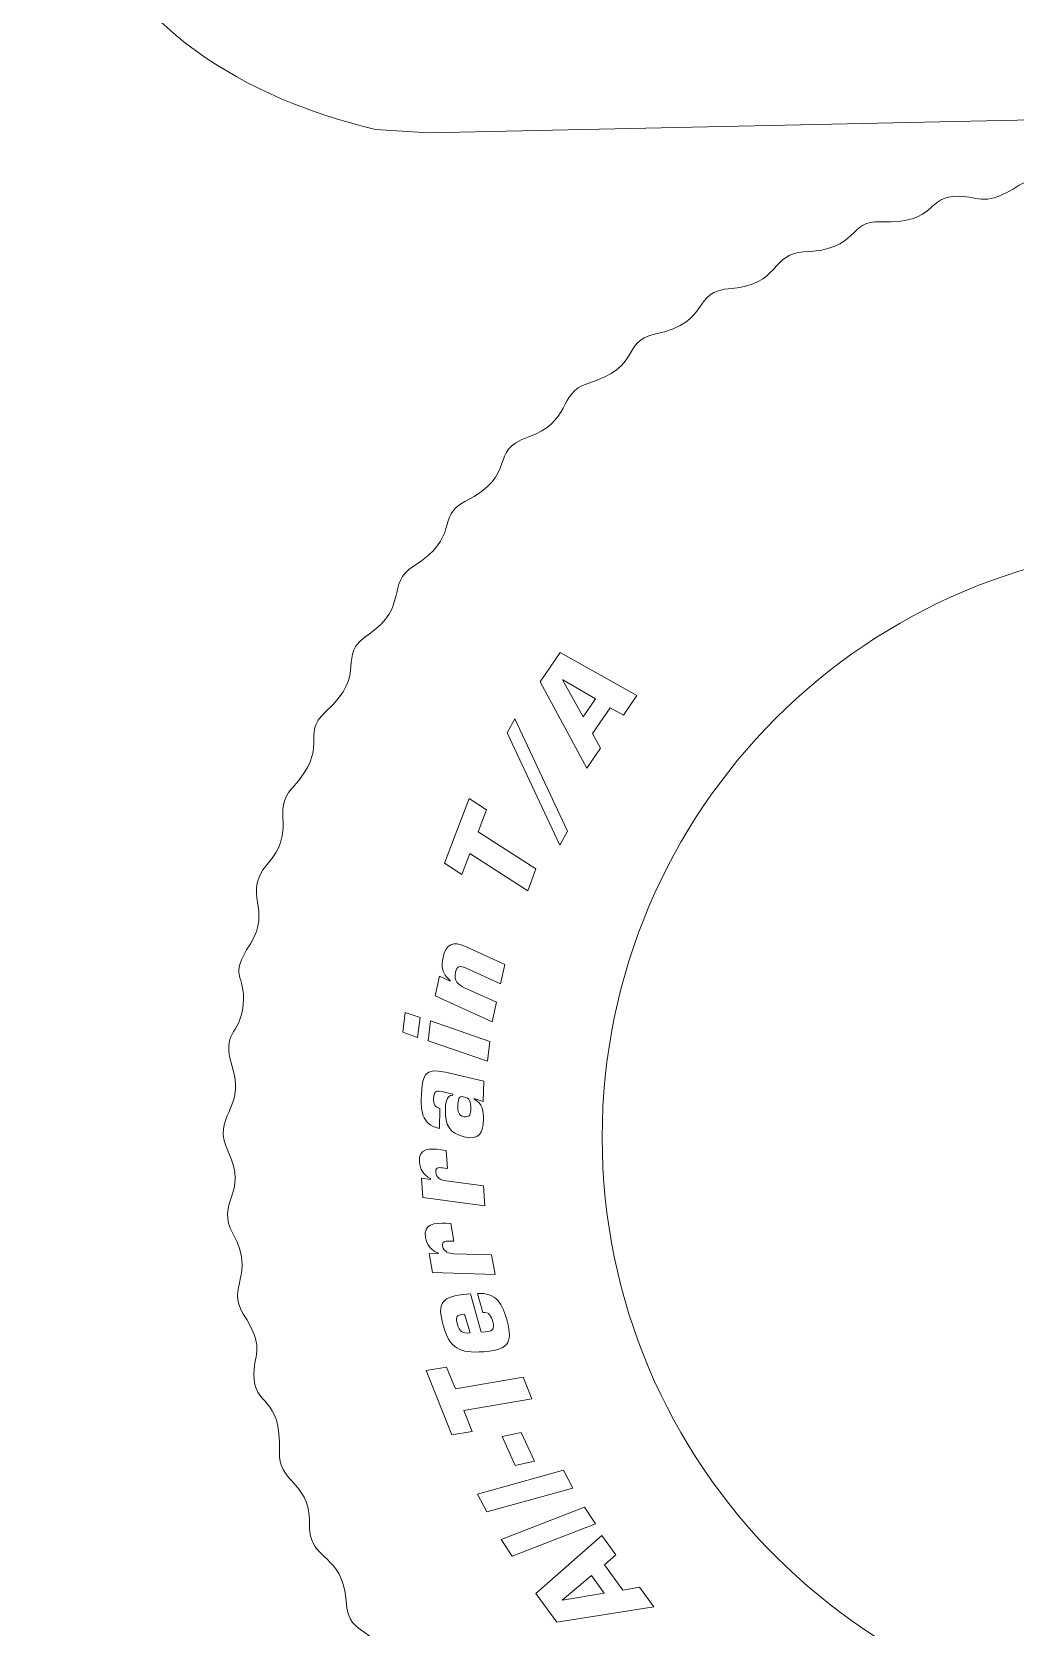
# Model space of a CAD drawing. Header units: centimetres. Extents: x -37.7 to 20.3, y -13.5 to 74.5.
# Drawn here: x -8.576 to -5.537, y 15.924 to 20.857 of the extents above; entities that cross this region are included whole.
import ezdxf

# ---------------------------------------------------------------- set-up
doc = ezdxf.new("R2010")
doc.units = ezdxf.units.CM
doc.header["$MEASUREMENT"] = 0
doc.layers.add('Camada 1', color=7, linetype='Continuous')

msp = doc.modelspace()

# ---------------------------------------------------------------- linework, layer by layer
at = {"layer": 'Camada 1', "color": 175, "lineweight": 20}
msp.add_open_spline([(-8.66006, -13.0371), (-8.66006, -13.3121), (-8.43505, -13.5371), (-8.16006, -13.5371), (-8.16006, -13.5371), (-8.16006, -13.5371), (19.83995, -13.5371), (19.83995, -13.5371), (19.83995, -13.5371), (20.11494, -13.5371), (20.33994, -13.3121), (20.33994, -13.0371), (20.33994, -13.0371), (20.33994, -13.0371), (20.33994, 29.96291), (20.33994, 29.96291), (20.33994, 29.96291), (20.33994, 30.23792), (20.11494, 30.46292), (19.83995, 30.46292), (19.83995, 30.46292), (19.83995, 30.46292), (-8.16006, 30.46292), (-8.16006, 30.46292), (-8.16006, 30.46292), (-8.43505, 30.46292), (-8.66006, 30.23792), (-8.66006, 29.96291)], degree=3, knots=[0, 0, 0, 0, 0.125, 0.125, 0.125, 0.125, 0.25, 0.25, 0.25, 0.25, 0.375, 0.375, 0.375, 0.375, 0.5, 0.5, 0.5, 0.5, 0.625, 0.625, 0.625, 0.625, 0.75, 0.75, 0.75, 0.75, 1, 1, 1, 1], dxfattribs=at)
at = {"layer": 'Camada 1', "lineweight": 9}
for points, knots in [([(-0.07, 20.70151), (-0.07, 20.70151), (0.02165, 19.32387), (0.02165, 19.32387), (0.02165, 19.32387), (0.02165, 19.32387), (0.21786, 18.9697), (0.21786, 18.9697), (0.21786, 18.9697), (0.21786, 18.9697), (0.4392, 19.09231), (0.4392, 19.09231), (0.4392, 19.09231), (0.4392, 19.09231), (0.24299, 19.44648), (0.24299, 19.44648), (0.24299, 19.44648), (0.24299, 19.44648), (0.46433, 19.56909), (0.46433, 19.56909), (0.46433, 19.56909), (0.46433, 19.56909), (0.44019, 20.71249), (0.44019, 20.71249), (0.44019, 20.71249), (0.44019, 20.71249), (0.67547, 20.71755), (0.67547, 20.71755), (0.67547, 20.71755), (0.67547, 20.71755), (0.67022, 20.96401), (0.67022, 20.96401), (0.67022, 20.96401), (0.67022, 20.96401), (0.94603, 20.97081), (0.94603, 20.97081), (0.94603, 20.97081), (0.94603, 20.97081), (0.85488, 24.71214), (0.85488, 24.71214), (0.85488, 24.71214), (0.85488, 24.71214), (0.57693, 24.7053), (0.57693, 24.7053), (0.57693, 24.7053), (0.57693, 24.7053), (0.57044, 24.96904), (0.57044, 24.96904), (0.57044, 24.96904), (2.89003, 24.99974), (5.37816, 25.00538), (7.67621, 25.0636), (7.67621, 25.0636), (7.67621, 25.0636), (7.68269, 24.79796), (7.68269, 24.79796), (7.68269, 24.79796), (7.68269, 24.79796), (7.93566, 24.80414), (7.93566, 24.80414), (7.93566, 24.80414), (7.93566, 24.80414), (7.94556, 24.39937), (7.94556, 24.39937), (7.94556, 24.39937), (7.94556, 24.39937), (7.6926, 24.39317), (7.6926, 24.39317), (7.6926, 24.39317), (7.6926, 24.39317), (7.76969, 21.25148), (7.76969, 21.25148), (7.76969, 21.25148), (7.76969, 21.25148), (8.02266, 21.25769), (8.02266, 21.25769), (8.02266, 21.25769), (8.02266, 21.25769), (8.03257, 20.85359), (8.03257, 20.85359), (8.03257, 20.85359), (8.03257, 20.85359), (18.2082, 21.06619), (18.2082, 21.06619), (18.2082, 21.06619), (18.16299, 22.46662), (18.13762, 23.8881), (18.10423, 25.29097), (18.10423, 25.29097), (17.86425, 25.32521), (16.72884, 25.45177), (16.58576, 25.44189), (16.58576, 25.44189), (15.66284, 25.37812), (16.1527, 24.64268), (15.47419, 23.69983), (15.47419, 23.69983), (15.01044, 23.05542), (14.41845, 23.08841), (13.65239, 23.04661), (13.65239, 23.04661), (13.00052, 23.01105), (11.42235, 22.91622), (10.89236, 23.33296), (10.89236, 23.33296), (10.14625, 23.91964), (10.40967, 25.16189), (9.36417, 25.42086), (9.36417, 25.42086), (9.36417, 25.42086), (9.01619, 25.50707), (9.01619, 25.50707), (9.01619, 25.50707), (8.33465, 25.60076), (0.60129, 25.47808), (-0.54779, 25.46635), (-0.54779, 25.46635), (-0.67747, 25.46502), (-0.58769, 25.4019), (-0.69891, 25.3913), (-0.69891, 25.3913), (-1.45525, 25.31916), (-1.38013, 24.35641), (-1.69674, 23.71276), (-1.69674, 23.71276), (-1.90116, 23.29717), (-2.1938, 22.93818), (-2.64986, 22.80384), (-2.64986, 22.80384), (-3.185, 22.64623), (-5.59148, 22.5023), (-6.29466, 22.756), (-6.29466, 22.756), (-7.236, 23.09562), (-7.28871, 24.02765), (-7.43935, 24.22057), (-7.43935, 24.22057), (-7.62538, 24.45884), (-8.37232, 24.74042), (-8.43264, 24.19971), (-8.43264, 24.19971), (-8.4546, 24.00295), (-8.45562, 21.41752), (-8.41498, 21.27167), (-8.41498, 21.27167), (-8.30489, 20.87662), (-7.9079, 20.64712), (-7.5137, 20.55562), (-7.5137, 20.55562), (-7.5137, 20.55562), (-7.34912, 20.54481), (-7.34912, 20.54481), (-7.34912, 20.54481), (-7.34912, 20.54481), (-0.07, 20.70151), (-0.07, 20.70151)], [0, 0, 0, 0, 0.025, 0.025, 0.025, 0.025, 0.05, 0.05, 0.05, 0.05, 0.075, 0.075, 0.075, 0.075, 0.1, 0.1, 0.1, 0.1, 0.125, 0.125, 0.125, 0.125, 0.15, 0.15, 0.15, 0.15, 0.175, 0.175, 0.175, 0.175, 0.2, 0.2, 0.2, 0.2, 0.225, 0.225, 0.225, 0.225, 0.25, 0.25, 0.25, 0.25, 0.275, 0.275, 0.275, 0.275, 0.3, 0.3, 0.3, 0.3, 0.325, 0.325, 0.325, 0.325, 0.35, 0.35, 0.35, 0.35, 0.375, 0.375, 0.375, 0.375, 0.4, 0.4, 0.4, 0.4, 0.425, 0.425, 0.425, 0.425, 0.45, 0.45, 0.45, 0.45, 0.475, 0.475, 0.475, 0.475, 0.5, 0.5, 0.5, 0.5, 0.525, 0.525, 0.525, 0.525, 0.55, 0.55, 0.55, 0.55, 0.575, 0.575, 0.575, 0.575, 0.6, 0.6, 0.6, 0.6, 0.625, 0.625, 0.625, 0.625, 0.65, 0.65, 0.65, 0.65, 0.675, 0.675, 0.675, 0.675, 0.7, 0.7, 0.7, 0.7, 0.725, 0.725, 0.725, 0.725, 0.75, 0.75, 0.75, 0.75, 0.775, 0.775, 0.775, 0.775, 0.8, 0.8, 0.8, 0.8, 0.825, 0.825, 0.825, 0.825, 0.85, 0.85, 0.85, 0.85, 0.875, 0.875, 0.875, 0.875, 0.9, 0.9, 0.9, 0.9, 0.925, 0.925, 0.925, 0.925, 0.95, 0.95, 0.95, 0.95, 1, 1, 1, 1]), ([(-7.71777, 16.25774), (-7.72211, 16.37227), (-7.81551, 16.37525), (-7.81117, 16.46643), (-7.81117, 16.46643), (-7.80277, 16.64315), (-7.89271, 16.60419), (-7.89005, 16.7075), (-7.89005, 16.7075), (-7.88826, 16.77717), (-7.8556, 16.78627), (-7.92365, 16.89451), (-7.92365, 16.89451), (-7.97526, 16.9766), (-7.88441, 17.0136), (-7.9531, 17.1371), (-7.9531, 17.1371), (-8.01152, 17.24212), (-7.90462, 17.25951), (-7.97009, 17.39671), (-7.97009, 17.39671), (-8.02141, 17.50427), (-7.91752, 17.52425), (-7.95423, 17.64606), (-7.95423, 17.64606), (-7.99443, 17.77954), (-7.93246, 17.74318), (-7.92306, 17.84975), (-7.92306, 17.84975), (-7.91433, 17.94875), (-7.97047, 17.92786), (-7.90063, 18.03759), (-7.90063, 18.03759), (-7.83256, 18.14454), (-7.92727, 18.19231), (-7.84901, 18.282), (-7.84901, 18.282), (-7.75369, 18.39127), (-7.83864, 18.4464), (-7.77206, 18.51828), (-7.77206, 18.51828), (-7.65186, 18.64802), (-7.74658, 18.68315), (-7.66941, 18.75327), (-7.66941, 18.75327), (-7.52948, 18.88046), (-7.64266, 18.92237), (-7.53297, 18.9959), (-7.53297, 18.9959), (-7.41272, 19.07651), (-7.4804, 19.15221), (-7.39731, 19.20428), (-7.39731, 19.20428), (-7.2475, 19.29812), (-7.33029, 19.35709), (-7.23735, 19.40468), (-7.23735, 19.40468), (-7.06929, 19.4907), (-7.16813, 19.56096), (-7.04291, 19.60366), (-7.04291, 19.60366), (-6.90594, 19.65037), (-6.95162, 19.74114), (-6.85794, 19.76982), (-6.85794, 19.76982), (-6.68923, 19.82149), (-6.75362, 19.89997), (-6.65164, 19.922), (-6.65164, 19.922), (-6.46691, 19.96193), (-6.54435, 20.05478), (-6.41243, 20.06394), (-6.41243, 20.06394), (-6.26824, 20.07393), (-6.28805, 20.17315), (-6.19061, 20.17652), (-6.19061, 20.17652), (-6.01451, 20.18258), (-6.05622, 20.2752), (-5.95185, 20.27009), (-5.95185, 20.27009), (-5.77548, 20.26148), (-5.81414, 20.35164), (-5.7108, 20.34898), (-5.7108, 20.34898), (-5.64107, 20.34721), (-5.63211, 20.31455), (-5.5238, 20.38259), (-5.5238, 20.38259), (-5.44677, 20.43097), (-5.3989, 20.35134), (-5.29617, 20.4037), (-5.29617, 20.4037), (-5.17227, 20.46686), (-5.1956, 20.39756), (-5.08809, 20.40852), (-5.08809, 20.40852), (-5.01342, 20.41611), (-4.99342, 20.4704), (-4.90772, 20.42849), (-4.90772, 20.42849), (-4.77756, 20.36484), (-4.74616, 20.46097), (-4.65954, 20.41526), (-4.65954, 20.41526), (-4.50317, 20.33276), (-4.49352, 20.43334), (-4.40588, 20.37687), (-4.40588, 20.37687), (-4.25741, 20.2812), (-4.24548, 20.37864), (-4.1576, 20.32453), (-4.1576, 20.32453), (-4.09765, 20.28759), (-4.10674, 20.25521), (-3.97907, 20.26018), (-3.97907, 20.26018), (-3.87497, 20.26425), (-3.91717, 20.17242), (-3.74112, 20.16423), (-3.74112, 20.16423), (-3.64381, 20.15971), (-3.66459, 20.0607), (-3.52061, 20.04937), (-3.52061, 20.04937), (-3.38888, 20.03901), (-3.46686, 19.94636), (-3.28291, 19.90507), (-3.28291, 19.90507), (-3.1813, 19.88224), (-3.24606, 19.80392), (-3.07806, 19.75078), (-3.07806, 19.75078), (-2.9848, 19.7213), (-3.03123, 19.63083), (-2.89478, 19.58278), (-2.89478, 19.58278), (-2.77007, 19.53886), (-2.86965, 19.46986), (-2.70236, 19.38187), (-2.70236, 19.38187), (-2.61002, 19.33331), (-2.69296, 19.27462), (-2.54441, 19.17984), (-2.54441, 19.17984), (-2.4621, 19.12733), (-2.53013, 19.05205), (-2.41079, 18.97009), (-2.41079, 18.97009), (-2.30198, 18.89536), (-2.41548, 18.85495), (-2.27687, 18.72614), (-2.27687, 18.72614), (-2.20038, 18.65505), (-2.29575, 18.62067), (-2.17674, 18.4902), (-2.17674, 18.4902), (-2.11065, 18.41774), (-2.19624, 18.36336), (-2.10198, 18.25305), (-2.10198, 18.25305), (-2.01615, 18.15259), (-2.13632, 18.14299), (-2.03572, 17.98273), (-2.03572, 17.98273), (-1.9802, 17.8943), (-2.08111, 17.88626), (-2.00004, 17.72885), (-2.00004, 17.72885), (-1.95509, 17.64156), (-2.05181, 17.61125), (-1.98928, 17.48053), (-1.98928, 17.48053), (-1.93795, 17.37315), (-2.04187, 17.35308), (-2.00515, 17.23118), (-2.00515, 17.23118), (-1.96495, 17.0977), (-2.02692, 17.13413), (-2.03632, 17.02751), (-2.03632, 17.02751), (-2.04507, 16.92825), (-1.98886, 16.94974), (-2.05875, 16.83967), (-2.05875, 16.83967), (-2.12682, 16.73245), (-2.03207, 16.68492), (-2.1104, 16.59527), (-2.1104, 16.59527), (-2.20552, 16.48641), (-2.12078, 16.43068), (-2.18732, 16.35897), (-2.18732, 16.35897), (-2.30737, 16.22963), (-2.213, 16.19372), (-2.28997, 16.12397), (-2.28997, 16.12397), (-2.42966, 15.99734), (-2.31685, 15.95472), (-2.42639, 15.88137), (-2.42639, 15.88137), (-2.54662, 15.80085), (-2.47897, 15.72506), (-2.56208, 15.67302), (-2.56208, 15.67302), (-2.71181, 15.57924), (-2.62908, 15.52019), (-2.72205, 15.47258), (-2.72205, 15.47258), (-2.8899, 15.38663), (-2.79146, 15.31605), (-2.91648, 15.27357), (-2.91648, 15.27357), (-3.05323, 15.2271), (-3.00789, 15.13606), (-3.10144, 15.10742), (-3.10144, 15.10742), (-3.27027, 15.05572), (-3.20573, 14.97723), (-3.30777, 14.95524), (-3.30777, 14.95524), (-3.49223, 14.91547), (-3.41534, 14.8222), (-3.547, 14.81335), (-3.547, 14.81335), (-3.69074, 14.80368), (-3.67138, 14.70409), (-3.76877, 14.70073), (-3.76877, 14.70073), (-3.94491, 14.69466), (-3.90296, 14.60218), (-4.00752, 14.60715), (-4.00752, 14.60715), (-4.18429, 14.61555), (-4.14547, 14.52538), (-4.2486, 14.52828), (-4.2486, 14.52828), (-4.31855, 14.53026), (-4.3278, 14.56262), (-4.43556, 14.4947), (-4.43556, 14.4947), (-4.51255, 14.44619), (-4.56043, 14.52593), (-4.66323, 14.47354), (-4.66323, 14.47354), (-4.78718, 14.41035), (-4.76373, 14.4797), (-4.87129, 14.46874), (-4.87129, 14.46874), (-4.94575, 14.46114), (-4.96613, 14.40682), (-5.05166, 14.44875), (-5.05166, 14.44875), (-5.18145, 14.51238), (-5.21348, 14.41635), (-5.29984, 14.46199), (-5.29984, 14.46199), (-5.45594, 14.54445), (-5.46586, 14.44392), (-5.5535, 14.50039), (-5.5535, 14.50039), (-5.71248, 14.60285), (-5.72325, 14.4822), (-5.82307, 14.56932), (-5.82307, 14.56932), (-5.93216, 14.66454), (-5.98755, 14.57969), (-6.05937, 14.64628), (-6.05937, 14.64628), (-6.18894, 14.76638), (-6.22422, 14.67175), (-6.29436, 14.74892), (-6.29436, 14.74892), (-6.42147, 14.88878), (-6.46352, 14.77566), (-6.53695, 14.88535), (-6.53695, 14.88535), (-6.61738, 15.00545), (-6.69335, 14.93801), (-6.74533, 15.02103), (-6.74533, 15.02103), (-6.83911, 15.17077), (-6.89816, 15.08805), (-6.94575, 15.181), (-6.94575, 15.181), (-7.03176, 15.34897), (-7.10202, 15.25018), (-7.14474, 15.37543), (-7.14474, 15.37543), (-7.19148, 15.51246), (-7.2821, 15.46661), (-7.31087, 15.56037), (-7.31087, 15.56037), (-7.36259, 15.72901), (-7.44089, 15.66425), (-7.46307, 15.7667), (-7.46307, 15.7667), (-7.50302, 15.95137), (-7.59598, 15.8741), (-7.605, 16.0059), (-7.605, 16.0059), (-7.61487, 16.14997), (-7.71423, 16.13033), (-7.7176, 16.22774), (-7.7176, 16.22774), (-7.71795, 16.23772), (-7.71737, 16.24776), (-7.71777, 16.25774)], [0, 0, 0, 0, 0.0128205, 0.0128205, 0.0128205, 0.0128205, 0.025641, 0.025641, 0.025641, 0.025641, 0.0384615, 0.0384615, 0.0384615, 0.0384615, 0.0512821, 0.0512821, 0.0512821, 0.0512821, 0.0641026, 0.0641026, 0.0641026, 0.0641026, 0.0769231, 0.0769231, 0.0769231, 0.0769231, 0.0897436, 0.0897436, 0.0897436, 0.0897436, 0.1025641, 0.1025641, 0.1025641, 0.1025641, 0.1153846, 0.1153846, 0.1153846, 0.1153846, 0.1282051, 0.1282051, 0.1282051, 0.1282051, 0.1410256, 0.1410256, 0.1410256, 0.1410256, 0.1538462, 0.1538462, 0.1538462, 0.1538462, 0.1666667, 0.1666667, 0.1666667, 0.1666667, 0.1794872, 0.1794872, 0.1794872, 0.1794872, 0.1923077, 0.1923077, 0.1923077, 0.1923077, 0.2051282, 0.2051282, 0.2051282, 0.2051282, 0.2179487, 0.2179487, 0.2179487, 0.2179487, 0.2307692, 0.2307692, 0.2307692, 0.2307692, 0.2435897, 0.2435897, 0.2435897, 0.2435897, 0.2564103, 0.2564103, 0.2564103, 0.2564103, 0.2692308, 0.2692308, 0.2692308, 0.2692308, 0.2820513, 0.2820513, 0.2820513, 0.2820513, 0.2948718, 0.2948718, 0.2948718, 0.2948718, 0.3076923, 0.3076923, 0.3076923, 0.3076923, 0.3205128, 0.3205128, 0.3205128, 0.3205128, 0.3333333, 0.3333333, 0.3333333, 0.3333333, 0.3461538, 0.3461538, 0.3461538, 0.3461538, 0.3589744, 0.3589744, 0.3589744, 0.3589744, 0.3717949, 0.3717949, 0.3717949, 0.3717949, 0.3846154, 0.3846154, 0.3846154, 0.3846154, 0.3974359, 0.3974359, 0.3974359, 0.3974359, 0.4102564, 0.4102564, 0.4102564, 0.4102564, 0.4230769, 0.4230769, 0.4230769, 0.4230769, 0.4358974, 0.4358974, 0.4358974, 0.4358974, 0.4487179, 0.4487179, 0.4487179, 0.4487179, 0.4615385, 0.4615385, 0.4615385, 0.4615385, 0.474359, 0.474359, 0.474359, 0.474359, 0.4871795, 0.4871795, 0.4871795, 0.4871795, 0.5, 0.5, 0.5, 0.5, 0.5128205, 0.5128205, 0.5128205, 0.5128205, 0.525641, 0.525641, 0.525641, 0.525641, 0.5384615, 0.5384615, 0.5384615, 0.5384615, 0.5512821, 0.5512821, 0.5512821, 0.5512821, 0.5641026, 0.5641026, 0.5641026, 0.5641026, 0.5769231, 0.5769231, 0.5769231, 0.5769231, 0.5897436, 0.5897436, 0.5897436, 0.5897436, 0.6025641, 0.6025641, 0.6025641, 0.6025641, 0.6153846, 0.6153846, 0.6153846, 0.6153846, 0.6282051, 0.6282051, 0.6282051, 0.6282051, 0.6410256, 0.6410256, 0.6410256, 0.6410256, 0.6538462, 0.6538462, 0.6538462, 0.6538462, 0.6666667, 0.6666667, 0.6666667, 0.6666667, 0.6794872, 0.6794872, 0.6794872, 0.6794872, 0.6923077, 0.6923077, 0.6923077, 0.6923077, 0.7051282, 0.7051282, 0.7051282, 0.7051282, 0.7179487, 0.7179487, 0.7179487, 0.7179487, 0.7307692, 0.7307692, 0.7307692, 0.7307692, 0.7435897, 0.7435897, 0.7435897, 0.7435897, 0.7564103, 0.7564103, 0.7564103, 0.7564103, 0.7692308, 0.7692308, 0.7692308, 0.7692308, 0.7820513, 0.7820513, 0.7820513, 0.7820513, 0.7948718, 0.7948718, 0.7948718, 0.7948718, 0.8076923, 0.8076923, 0.8076923, 0.8076923, 0.8205128, 0.8205128, 0.8205128, 0.8205128, 0.8333333, 0.8333333, 0.8333333, 0.8333333, 0.8461538, 0.8461538, 0.8461538, 0.8461538, 0.8589744, 0.8589744, 0.8589744, 0.8589744, 0.8717949, 0.8717949, 0.8717949, 0.8717949, 0.8846154, 0.8846154, 0.8846154, 0.8846154, 0.8974359, 0.8974359, 0.8974359, 0.8974359, 0.9102564, 0.9102564, 0.9102564, 0.9102564, 0.9230769, 0.9230769, 0.9230769, 0.9230769, 0.9358974, 0.9358974, 0.9358974, 0.9358974, 0.9487179, 0.9487179, 0.9487179, 0.9487179, 0.9615385, 0.9615385, 0.9615385, 0.9615385, 0.974359, 0.974359, 0.974359, 0.974359, 1, 1, 1, 1]), ([(-4.97968, 19.2719), (-3.96719, 19.2719), (-3.14639, 18.45111), (-3.14639, 17.43861), (-3.14639, 17.43861), (-3.14639, 16.4261), (-3.96719, 15.60531), (-4.97968, 15.60531), (-4.97968, 15.60531), (-5.99219, 15.60531), (-6.81299, 16.4261), (-6.81299, 17.43861), (-6.81299, 17.43861), (-6.81299, 18.45111), (-5.99219, 19.2719), (-4.97968, 19.2719)], [0, 0, 0, 0, 0.2, 0.2, 0.2, 0.2, 0.4, 0.4, 0.4, 0.4, 0.6, 0.6, 0.6, 0.6, 1, 1, 1, 1])]:
    msp.add_open_spline(points, degree=3, knots=knots, dxfattribs=at)
at = {"layer": 'Camada 1', "color": 140, "lineweight": 9}
for points, knots in [([(-6.78847, 18.76716), (-6.78847, 18.76716), (-6.74767, 18.7444), (-6.74767, 18.7444), (-6.74767, 18.7444), (-6.74767, 18.7444), (-6.70603, 18.80508), (-6.70603, 18.80508), (-6.70603, 18.80508), (-6.70603, 18.80508), (-6.9431, 18.93764), (-6.9431, 18.93764), (-6.9431, 18.93764), (-6.9431, 18.93764), (-7.00517, 18.84726), (-7.00517, 18.84726), (-7.00517, 18.84726), (-7.00517, 18.84726), (-6.86056, 18.58), (-6.86056, 18.58), (-6.86056, 18.58), (-6.86056, 18.58), (-6.81809, 18.64183), (-6.81809, 18.64183), (-6.81809, 18.64183), (-6.81809, 18.64183), (-6.84339, 18.68718), (-6.84339, 18.68718), (-6.84339, 18.68718), (-6.84339, 18.68718), (-6.78847, 18.76716), (-6.78847, 18.76716)], [0, 0, 0, 0, 0.1111111, 0.1111111, 0.1111111, 0.1111111, 0.2222222, 0.2222222, 0.2222222, 0.2222222, 0.3333333, 0.3333333, 0.3333333, 0.3333333, 0.4444444, 0.4444444, 0.4444444, 0.4444444, 0.5555556, 0.5555556, 0.5555556, 0.5555556, 0.6666667, 0.6666667, 0.6666667, 0.6666667, 0.7777778, 0.7777778, 0.7777778, 0.7777778, 1, 1, 1, 1]), ([(-6.83373, 18.7943), (-6.83373, 18.7943), (-6.87169, 18.739), (-6.87169, 18.739), (-6.87169, 18.739), (-6.87169, 18.739), (-6.93546, 18.85321), (-6.93546, 18.85321), (-6.93546, 18.85321), (-6.93546, 18.85321), (-6.93505, 18.8538), (-6.93505, 18.8538), (-6.93505, 18.8538), (-6.93505, 18.8538), (-6.83373, 18.7943), (-6.83373, 18.7943)], [0, 0, 0, 0, 0.2, 0.2, 0.2, 0.2, 0.4, 0.4, 0.4, 0.4, 0.6, 0.6, 0.6, 0.6, 1, 1, 1, 1]), ([(-7.08303, 18.73319), (-7.08303, 18.73319), (-7.10697, 18.68998), (-7.10697, 18.68998), (-7.10697, 18.68998), (-7.10697, 18.68998), (-6.94388, 18.34222), (-6.94388, 18.34222), (-6.94388, 18.34222), (-6.94388, 18.34222), (-6.91994, 18.38545), (-6.91994, 18.38545), (-6.91994, 18.38545), (-6.91994, 18.38545), (-7.08303, 18.73319), (-7.08303, 18.73319)], [0, 0, 0, 0, 0.2, 0.2, 0.2, 0.2, 0.4, 0.4, 0.4, 0.4, 0.6, 0.6, 0.6, 0.6, 1, 1, 1, 1]), ([(-7.19638, 18.38366), (-7.19638, 18.38366), (-7.1705, 18.45176), (-7.1705, 18.45176), (-7.1705, 18.45176), (-7.1705, 18.45176), (-7.22443, 18.48654), (-7.22443, 18.48654), (-7.22443, 18.48654), (-7.22443, 18.48654), (-7.30051, 18.28625), (-7.30051, 18.28625), (-7.30051, 18.28625), (-7.30051, 18.28625), (-7.2466, 18.25151), (-7.2466, 18.25151), (-7.2466, 18.25151), (-7.2466, 18.25151), (-7.222, 18.31622), (-7.222, 18.31622), (-7.222, 18.31622), (-7.222, 18.31622), (-7.04345, 18.20131), (-7.04345, 18.20131), (-7.04345, 18.20131), (-7.04345, 18.20131), (-7.01782, 18.26873), (-7.01782, 18.26873), (-7.01782, 18.26873), (-7.01782, 18.26873), (-7.19638, 18.38366), (-7.19638, 18.38366)], [0, 0, 0, 0, 0.1111111, 0.1111111, 0.1111111, 0.1111111, 0.2222222, 0.2222222, 0.2222222, 0.2222222, 0.3333333, 0.3333333, 0.3333333, 0.3333333, 0.4444444, 0.4444444, 0.4444444, 0.4444444, 0.5555556, 0.5555556, 0.5555556, 0.5555556, 0.6666667, 0.6666667, 0.6666667, 0.6666667, 0.7777778, 0.7777778, 0.7777778, 0.7777778, 1, 1, 1, 1]), ([(-7.32949, 17.87627), (-7.32949, 17.87627), (-7.15343, 17.79572), (-7.15343, 17.79572), (-7.15343, 17.79572), (-7.15343, 17.79572), (-7.13997, 17.85628), (-7.13997, 17.85628), (-7.13997, 17.85628), (-7.13997, 17.85628), (-7.23695, 17.90038), (-7.23695, 17.90038), (-7.23695, 17.90038), (-7.25839, 17.91029), (-7.27276, 17.92202), (-7.26674, 17.94911), (-7.26674, 17.94911), (-7.26236, 17.96884), (-7.25292, 17.96971), (-7.23566, 17.96255), (-7.23566, 17.96255), (-7.23566, 17.96255), (-7.12736, 17.91296), (-7.12736, 17.91296), (-7.12736, 17.91296), (-7.12736, 17.91296), (-7.11389, 17.97352), (-7.11389, 17.97352), (-7.11389, 17.97352), (-7.11389, 17.97352), (-7.23566, 18.02905), (-7.23566, 18.02905), (-7.23566, 18.02905), (-7.27357, 18.04634), (-7.29614, 18.0362), (-7.30522, 17.99538), (-7.30522, 17.99538), (-7.30836, 17.98127), (-7.30925, 17.96892), (-7.30597, 17.95712), (-7.30597, 17.95712), (-7.30296, 17.94571), (-7.2957, 17.93523), (-7.28262, 17.92421), (-7.28262, 17.92421), (-7.28262, 17.92421), (-7.28317, 17.92175), (-7.28317, 17.92175), (-7.28317, 17.92175), (-7.28317, 17.92175), (-7.31604, 17.93683), (-7.31604, 17.93683), (-7.31604, 17.93683), (-7.31604, 17.93683), (-7.32949, 17.87627), (-7.32949, 17.87627)], [0, 0, 0, 0, 0.0666667, 0.0666667, 0.0666667, 0.0666667, 0.1333333, 0.1333333, 0.1333333, 0.1333333, 0.2, 0.2, 0.2, 0.2, 0.2666667, 0.2666667, 0.2666667, 0.2666667, 0.3333333, 0.3333333, 0.3333333, 0.3333333, 0.4, 0.4, 0.4, 0.4, 0.4666667, 0.4666667, 0.4666667, 0.4666667, 0.5333333, 0.5333333, 0.5333333, 0.5333333, 0.6, 0.6, 0.6, 0.6, 0.6666667, 0.6666667, 0.6666667, 0.6666667, 0.7333333, 0.7333333, 0.7333333, 0.7333333, 0.8, 0.8, 0.8, 0.8, 0.8666667, 0.8666667, 0.8666667, 0.8666667, 1, 1, 1, 1]), ([(-7.42216, 17.8252), (-7.42216, 17.8252), (-7.42967, 17.76364), (-7.42967, 17.76364), (-7.42967, 17.76364), (-7.42967, 17.76364), (-7.38364, 17.74784), (-7.38364, 17.74784), (-7.38364, 17.74784), (-7.38364, 17.74784), (-7.3761, 17.80941), (-7.3761, 17.80941), (-7.3761, 17.80941), (-7.3761, 17.80941), (-7.42216, 17.8252), (-7.42216, 17.8252)], [0, 0, 0, 0, 0.2, 0.2, 0.2, 0.2, 0.4, 0.4, 0.4, 0.4, 0.6, 0.6, 0.6, 0.6, 1, 1, 1, 1]), ([(-7.34365, 17.79854), (-7.34365, 17.79854), (-7.35117, 17.73696), (-7.35117, 17.73696), (-7.35117, 17.73696), (-7.35117, 17.73696), (-7.16815, 17.67391), (-7.16815, 17.67391), (-7.16815, 17.67391), (-7.16815, 17.67391), (-7.1606, 17.73549), (-7.1606, 17.73549), (-7.1606, 17.73549), (-7.1606, 17.73549), (-7.34365, 17.79854), (-7.34365, 17.79854)], [0, 0, 0, 0, 0.2, 0.2, 0.2, 0.2, 0.4, 0.4, 0.4, 0.4, 0.6, 0.6, 0.6, 0.6, 1, 1, 1, 1]), ([(-7.1809, 17.55001), (-7.1809, 17.55001), (-7.17946, 17.61202), (-7.17946, 17.61202), (-7.17946, 17.61202), (-7.17946, 17.61202), (-7.29714, 17.64), (-7.29714, 17.64), (-7.29714, 17.64), (-7.36209, 17.65522), (-7.37058, 17.63054), (-7.37206, 17.56708), (-7.37206, 17.56708), (-7.37257, 17.54508), (-7.37309, 17.52309), (-7.3663, 17.50527), (-7.3663, 17.50527), (-7.35949, 17.48707), (-7.3454, 17.47301), (-7.31598, 17.46585), (-7.31598, 17.46585), (-7.31598, 17.46585), (-7.31453, 17.52786), (-7.31453, 17.52786), (-7.31453, 17.52786), (-7.33139, 17.53187), (-7.33477, 17.54277), (-7.33439, 17.55826), (-7.33439, 17.55826), (-7.33377, 17.58532), (-7.32261, 17.58361), (-7.30504, 17.57961), (-7.30504, 17.57961), (-7.30504, 17.57961), (-7.27526, 17.5724), (-7.27526, 17.5724), (-7.27526, 17.5724), (-7.27526, 17.5724), (-7.27533, 17.56951), (-7.27533, 17.56951), (-7.27533, 17.56951), (-7.297, 17.56785), (-7.29728, 17.54046), (-7.29769, 17.52279), (-7.29769, 17.52279), (-7.29874, 17.47807), (-7.28529, 17.45108), (-7.2401, 17.44026), (-7.2401, 17.44026), (-7.19202, 17.42906), (-7.18102, 17.45189), (-7.18002, 17.49517), (-7.18002, 17.49517), (-7.17952, 17.51679), (-7.18317, 17.54572), (-7.20888, 17.55679), (-7.20888, 17.55679), (-7.20888, 17.55679), (-7.20885, 17.55894), (-7.20885, 17.55894), (-7.20885, 17.55894), (-7.20885, 17.55894), (-7.1809, 17.55001), (-7.1809, 17.55001)], [0, 0, 0, 0, 0.0588235, 0.0588235, 0.0588235, 0.0588235, 0.1176471, 0.1176471, 0.1176471, 0.1176471, 0.1764706, 0.1764706, 0.1764706, 0.1764706, 0.2352941, 0.2352941, 0.2352941, 0.2352941, 0.2941176, 0.2941176, 0.2941176, 0.2941176, 0.3529412, 0.3529412, 0.3529412, 0.3529412, 0.4117647, 0.4117647, 0.4117647, 0.4117647, 0.4705882, 0.4705882, 0.4705882, 0.4705882, 0.5294118, 0.5294118, 0.5294118, 0.5294118, 0.5882353, 0.5882353, 0.5882353, 0.5882353, 0.6470588, 0.6470588, 0.6470588, 0.6470588, 0.7058824, 0.7058824, 0.7058824, 0.7058824, 0.7647059, 0.7647059, 0.7647059, 0.7647059, 0.8235294, 0.8235294, 0.8235294, 0.8235294, 0.8823529, 0.8823529, 0.8823529, 0.8823529, 1, 1, 1, 1]), ([(-7.25953, 17.53453), (-7.25907, 17.55473), (-7.25732, 17.56802), (-7.24153, 17.56441), (-7.24153, 17.56441), (-7.22181, 17.55962), (-7.21876, 17.5509), (-7.21937, 17.52493), (-7.21937, 17.52493), (-7.21959, 17.51556), (-7.21999, 17.49789), (-7.24045, 17.50268), (-7.24045, 17.50268), (-7.25766, 17.50706), (-7.25989, 17.51936), (-7.25953, 17.53453)], [0, 0, 0, 0, 0.2, 0.2, 0.2, 0.2, 0.4, 0.4, 0.4, 0.4, 0.6, 0.6, 0.6, 0.6, 1, 1, 1, 1]), ([(-7.2915, 17.34257), (-7.2915, 17.34257), (-7.29576, 17.39832), (-7.29576, 17.39832), (-7.29576, 17.39832), (-7.29576, 17.39832), (-7.31075, 17.40042), (-7.31075, 17.40042), (-7.31075, 17.40042), (-7.3458, 17.40498), (-7.38136, 17.40625), (-7.37805, 17.36308), (-7.37805, 17.36308), (-7.37717, 17.35158), (-7.37426, 17.34168), (-7.36891, 17.33305), (-7.36891, 17.33305), (-7.36352, 17.32441), (-7.35541, 17.31743), (-7.34409, 17.31143), (-7.34409, 17.31143), (-7.34409, 17.31143), (-7.34389, 17.30891), (-7.34389, 17.30891), (-7.34389, 17.30891), (-7.34389, 17.30891), (-7.37206, 17.3129), (-7.37206, 17.3129), (-7.37206, 17.3129), (-7.37206, 17.3129), (-7.36748, 17.25285), (-7.36748, 17.25285), (-7.36748, 17.25285), (-7.36748, 17.25285), (-7.17562, 17.22697), (-7.17562, 17.22697), (-7.17562, 17.22697), (-7.17562, 17.22697), (-7.18035, 17.28883), (-7.18035, 17.28883), (-7.18035, 17.28883), (-7.18035, 17.28883), (-7.29545, 17.30429), (-7.29545, 17.30429), (-7.29545, 17.30429), (-7.31116, 17.30634), (-7.32648, 17.31277), (-7.32791, 17.33148), (-7.32791, 17.33148), (-7.32918, 17.34837), (-7.31414, 17.34554), (-7.30063, 17.34367), (-7.30063, 17.34367), (-7.30063, 17.34367), (-7.2915, 17.34257), (-7.2915, 17.34257)], [0, 0, 0, 0, 0.0666667, 0.0666667, 0.0666667, 0.0666667, 0.1333333, 0.1333333, 0.1333333, 0.1333333, 0.2, 0.2, 0.2, 0.2, 0.2666667, 0.2666667, 0.2666667, 0.2666667, 0.3333333, 0.3333333, 0.3333333, 0.3333333, 0.4, 0.4, 0.4, 0.4, 0.4666667, 0.4666667, 0.4666667, 0.4666667, 0.5333333, 0.5333333, 0.5333333, 0.5333333, 0.6, 0.6, 0.6, 0.6, 0.6666667, 0.6666667, 0.6666667, 0.6666667, 0.7333333, 0.7333333, 0.7333333, 0.7333333, 0.8, 0.8, 0.8, 0.8, 0.8666667, 0.8666667, 0.8666667, 0.8666667, 1, 1, 1, 1]), ([(-7.27124, 17.11755), (-7.27124, 17.11755), (-7.28105, 17.17259), (-7.28105, 17.17259), (-7.28105, 17.17259), (-7.28105, 17.17259), (-7.29618, 17.17319), (-7.29618, 17.17319), (-7.29618, 17.17319), (-7.33152, 17.1742), (-7.36702, 17.17189), (-7.35942, 17.12931), (-7.35942, 17.12931), (-7.35738, 17.11793), (-7.3535, 17.10837), (-7.34729, 17.10031), (-7.34729, 17.10031), (-7.34108, 17.09226), (-7.33232, 17.08614), (-7.32044, 17.08129), (-7.32044, 17.08129), (-7.32044, 17.08129), (-7.31998, 17.0788), (-7.31998, 17.0788), (-7.31998, 17.0788), (-7.31998, 17.0788), (-7.34842, 17.07998), (-7.34842, 17.07998), (-7.34842, 17.07998), (-7.34842, 17.07998), (-7.33784, 17.02067), (-7.33784, 17.02067), (-7.33784, 17.02067), (-7.33784, 17.02067), (-7.14434, 17.01418), (-7.14434, 17.01418), (-7.14434, 17.01418), (-7.14434, 17.01418), (-7.15524, 17.07524), (-7.15524, 17.07524), (-7.15524, 17.07524), (-7.15524, 17.07524), (-7.27134, 17.07907), (-7.27134, 17.07907), (-7.27134, 17.07907), (-7.28717, 17.07954), (-7.30304, 17.08441), (-7.30634, 17.10286), (-7.30634, 17.10286), (-7.30932, 17.11956), (-7.29407, 17.11824), (-7.28044, 17.11774), (-7.28044, 17.11774), (-7.28044, 17.11774), (-7.27124, 17.11755), (-7.27124, 17.11755)], [0, 0, 0, 0, 0.0666667, 0.0666667, 0.0666667, 0.0666667, 0.1333333, 0.1333333, 0.1333333, 0.1333333, 0.2, 0.2, 0.2, 0.2, 0.2666667, 0.2666667, 0.2666667, 0.2666667, 0.3333333, 0.3333333, 0.3333333, 0.3333333, 0.4, 0.4, 0.4, 0.4, 0.4666667, 0.4666667, 0.4666667, 0.4666667, 0.5333333, 0.5333333, 0.5333333, 0.5333333, 0.6, 0.6, 0.6, 0.6, 0.6666667, 0.6666667, 0.6666667, 0.6666667, 0.7333333, 0.7333333, 0.7333333, 0.7333333, 0.8, 0.8, 0.8, 0.8, 0.8666667, 0.8666667, 0.8666667, 0.8666667, 1, 1, 1, 1]), ([(-7.18234, 16.89713), (-7.16217, 16.89878), (-7.15653, 16.88688), (-7.15129, 16.86848), (-7.15129, 16.86848), (-7.14428, 16.84388), (-7.15284, 16.83844), (-7.18675, 16.83626), (-7.18675, 16.83626), (-7.18675, 16.83626), (-7.22046, 16.95454), (-7.22046, 16.95454), (-7.22046, 16.95454), (-7.22046, 16.95454), (-7.23112, 16.95375), (-7.23112, 16.95375), (-7.23112, 16.95375), (-7.30977, 16.94819), (-7.32421, 16.92645), (-7.30473, 16.85814), (-7.30473, 16.85814), (-7.28385, 16.78494), (-7.25469, 16.77075), (-7.18037, 16.77583), (-7.18037, 16.77583), (-7.10823, 16.78065), (-7.08674, 16.7999), (-7.10719, 16.8717), (-7.10719, 16.8717), (-7.11473, 16.89806), (-7.12323, 16.92001), (-7.13685, 16.93487), (-7.13685, 16.93487), (-7.15091, 16.95), (-7.16998, 16.95767), (-7.19906, 16.95577), (-7.19906, 16.95577), (-7.19906, 16.95577), (-7.18234, 16.89713), (-7.18234, 16.89713)], [0, 0, 0, 0, 0.0909091, 0.0909091, 0.0909091, 0.0909091, 0.1818182, 0.1818182, 0.1818182, 0.1818182, 0.2727273, 0.2727273, 0.2727273, 0.2727273, 0.3636364, 0.3636364, 0.3636364, 0.3636364, 0.4545455, 0.4545455, 0.4545455, 0.4545455, 0.5454545, 0.5454545, 0.5454545, 0.5454545, 0.6363636, 0.6363636, 0.6363636, 0.6363636, 0.7272727, 0.7272727, 0.7272727, 0.7272727, 0.8181818, 0.8181818, 0.8181818, 0.8181818, 1, 1, 1, 1]), ([(-7.22167, 16.83379), (-7.24717, 16.83253), (-7.25421, 16.83878), (-7.26023, 16.85994), (-7.26023, 16.85994), (-7.26597, 16.88006), (-7.26702, 16.89025), (-7.23838, 16.89243), (-7.23838, 16.89243), (-7.23838, 16.89243), (-7.22167, 16.83379), (-7.22167, 16.83379)], [0, 0, 0, 0, 0.25, 0.25, 0.25, 0.25, 0.5, 0.5, 0.5, 0.5, 1, 1, 1, 1]), ([(-7.26706, 16.66077), (-7.26706, 16.66077), (-7.29402, 16.72844), (-7.29402, 16.72844), (-7.29402, 16.72844), (-7.29402, 16.72844), (-7.35726, 16.71764), (-7.35726, 16.71764), (-7.35726, 16.71764), (-7.35726, 16.71764), (-7.27802, 16.5186), (-7.27802, 16.5186), (-7.27802, 16.5186), (-7.27802, 16.5186), (-7.21476, 16.52942), (-7.21476, 16.52942), (-7.21476, 16.52942), (-7.21476, 16.52942), (-7.24039, 16.59377), (-7.24039, 16.59377), (-7.24039, 16.59377), (-7.24039, 16.59377), (-7.03109, 16.62971), (-7.03109, 16.62971), (-7.03109, 16.62971), (-7.03109, 16.62971), (-7.05779, 16.69672), (-7.05779, 16.69672), (-7.05779, 16.69672), (-7.05779, 16.69672), (-7.26706, 16.66077), (-7.26706, 16.66077)], [0, 0, 0, 0, 0.1111111, 0.1111111, 0.1111111, 0.1111111, 0.2222222, 0.2222222, 0.2222222, 0.2222222, 0.3333333, 0.3333333, 0.3333333, 0.3333333, 0.4444444, 0.4444444, 0.4444444, 0.4444444, 0.5555556, 0.5555556, 0.5555556, 0.5555556, 0.6666667, 0.6666667, 0.6666667, 0.6666667, 0.7777778, 0.7777778, 0.7777778, 0.7777778, 1, 1, 1, 1]), ([(-7.08173, 16.42415), (-7.08173, 16.42415), (-7.02271, 16.43727), (-7.02271, 16.43727), (-7.02271, 16.43727), (-7.02271, 16.43727), (-7.06354, 16.52649), (-7.06354, 16.52649), (-7.06354, 16.52649), (-7.06354, 16.52649), (-7.12258, 16.51332), (-7.12258, 16.51332), (-7.12258, 16.51332), (-7.12258, 16.51332), (-7.08173, 16.42415), (-7.08173, 16.42415)], [0, 0, 0, 0, 0.2, 0.2, 0.2, 0.2, 0.4, 0.4, 0.4, 0.4, 0.6, 0.6, 0.6, 0.6, 1, 1, 1, 1]), ([(-7.19877, 16.33532), (-7.19877, 16.33532), (-7.17012, 16.2803), (-7.17012, 16.2803), (-7.17012, 16.2803), (-7.17012, 16.2803), (-6.9037, 16.35427), (-6.9037, 16.35427), (-6.9037, 16.35427), (-6.9037, 16.35427), (-6.93234, 16.40929), (-6.93234, 16.40929), (-6.93234, 16.40929), (-6.93234, 16.40929), (-7.19877, 16.33532), (-7.19877, 16.33532)], [0, 0, 0, 0, 0.2, 0.2, 0.2, 0.2, 0.4, 0.4, 0.4, 0.4, 0.6, 0.6, 0.6, 0.6, 1, 1, 1, 1]), ([(-7.12549, 16.19507), (-7.12549, 16.19507), (-7.09151, 16.14318), (-7.09151, 16.14318), (-7.09151, 16.14318), (-7.09151, 16.14318), (-6.83379, 16.24337), (-6.83379, 16.24337), (-6.83379, 16.24337), (-6.83379, 16.24337), (-6.86777, 16.29525), (-6.86777, 16.29525), (-6.86777, 16.29525), (-6.86777, 16.29525), (-7.12549, 16.19507), (-7.12549, 16.19507)], [0, 0, 0, 0, 0.2, 0.2, 0.2, 0.2, 0.4, 0.4, 0.4, 0.4, 0.6, 0.6, 0.6, 0.6, 1, 1, 1, 1]), ([(-6.80588, 16.11719), (-6.80588, 16.11719), (-6.77084, 16.14807), (-6.77084, 16.14807), (-6.77084, 16.14807), (-6.77084, 16.14807), (-6.81414, 16.20757), (-6.81414, 16.20757), (-6.81414, 16.20757), (-6.81414, 16.20757), (-7.01817, 16.02825), (-7.01817, 16.02825), (-7.01817, 16.02825), (-7.01817, 16.02825), (-6.95366, 15.9396), (-6.95366, 15.9396), (-6.95366, 15.9396), (-6.95366, 15.9396), (-6.65346, 15.98683), (-6.65346, 15.98683), (-6.65346, 15.98683), (-6.65346, 15.98683), (-6.6976, 16.04748), (-6.6976, 16.04748), (-6.6976, 16.04748), (-6.6976, 16.04748), (-6.7488, 16.03876), (-6.7488, 16.03876), (-6.7488, 16.03876), (-6.7488, 16.03876), (-6.80588, 16.11719), (-6.80588, 16.11719)], [0, 0, 0, 0, 0.1111111, 0.1111111, 0.1111111, 0.1111111, 0.2222222, 0.2222222, 0.2222222, 0.2222222, 0.3333333, 0.3333333, 0.3333333, 0.3333333, 0.4444444, 0.4444444, 0.4444444, 0.4444444, 0.5555556, 0.5555556, 0.5555556, 0.5555556, 0.6666667, 0.6666667, 0.6666667, 0.6666667, 0.7777778, 0.7777778, 0.7777778, 0.7777778, 1, 1, 1, 1]), ([(-6.84657, 16.08357), (-6.84657, 16.08357), (-6.80709, 16.02934), (-6.80709, 16.02934), (-6.80709, 16.02934), (-6.80709, 16.02934), (-6.93604, 16.00731), (-6.93604, 16.00731), (-6.93604, 16.00731), (-6.93604, 16.00731), (-6.93645, 16.00788), (-6.93645, 16.00788), (-6.93645, 16.00788), (-6.93645, 16.00788), (-6.84657, 16.08357), (-6.84657, 16.08357)], [0, 0, 0, 0, 0.2, 0.2, 0.2, 0.2, 0.4, 0.4, 0.4, 0.4, 0.6, 0.6, 0.6, 0.6, 1, 1, 1, 1])]:
    msp.add_open_spline(points, degree=3, knots=knots, dxfattribs=at)

doc.saveas('drawing.dxf')
